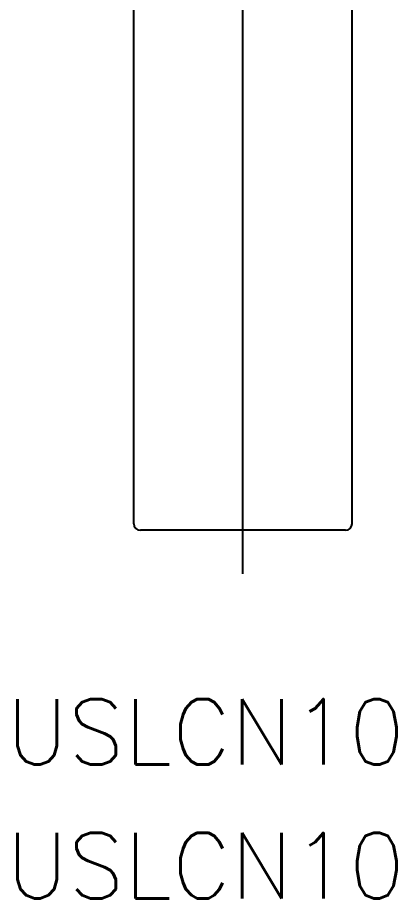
# Model space of a CAD drawing. Extents: x -10.3 to 66.3, y -16.9 to 63.8.
# Drawn here: x -10.32 to 7.03, y -16.85 to 23.47 of the extents above; entities that cross this region are included whole.
import ezdxf

# ---------------------------------------------------------------- set-up
doc = ezdxf.new("R2010")
doc.units = 0
doc.linetypes.add('CENTER', pattern=[50.8, 31.75, -6.35, 6.35, -6.35])
doc.layers.get('0').update_dxf_attribs({"linetype": 'CONTINUOUS'})
doc.layers.add('CENTER', color=1, linetype='CENTER')
doc.styles.get("Standard").update_dxf_attribs({"font": 'txt.shx', "height": 3, "bigfont": 'bigfont.shx'})

msp = doc.modelspace()

# ---------------------------------------------------------------- linework, layer by layer
at = {"color": 7, "linetype": 'CONTINUOUS'}
for p, q in [((-5, 0.3), (-5, 44.5)), ((5, 0.3), (5, 44.5)), ((4.7, 0), (-4.7, 0))]:
    msp.add_line(p, q, dxfattribs=at)
for centre, start, end in [((-4.7, 0.3), 180, 270), ((4.7, 0.3), 270, 0)]:
    msp.add_arc(centre, 0.3, start, end, dxfattribs=at)
at = {"layer": 'CENTER', "color": 1, "linetype": 'CENTER'}
msp.add_line((0, -2), (0, 55.65), dxfattribs=at)

# ---------------------------------------------------------------- texts
at = {"color": 7, "linetype": 'CONTINUOUS'}
for p in [(-10.8392, -10.7269), (-10.8392, -16.8537)]:
    msp.add_text('USLCN10', height=3, dxfattribs=at).set_placement(p)

doc.saveas('drawing.dxf')
